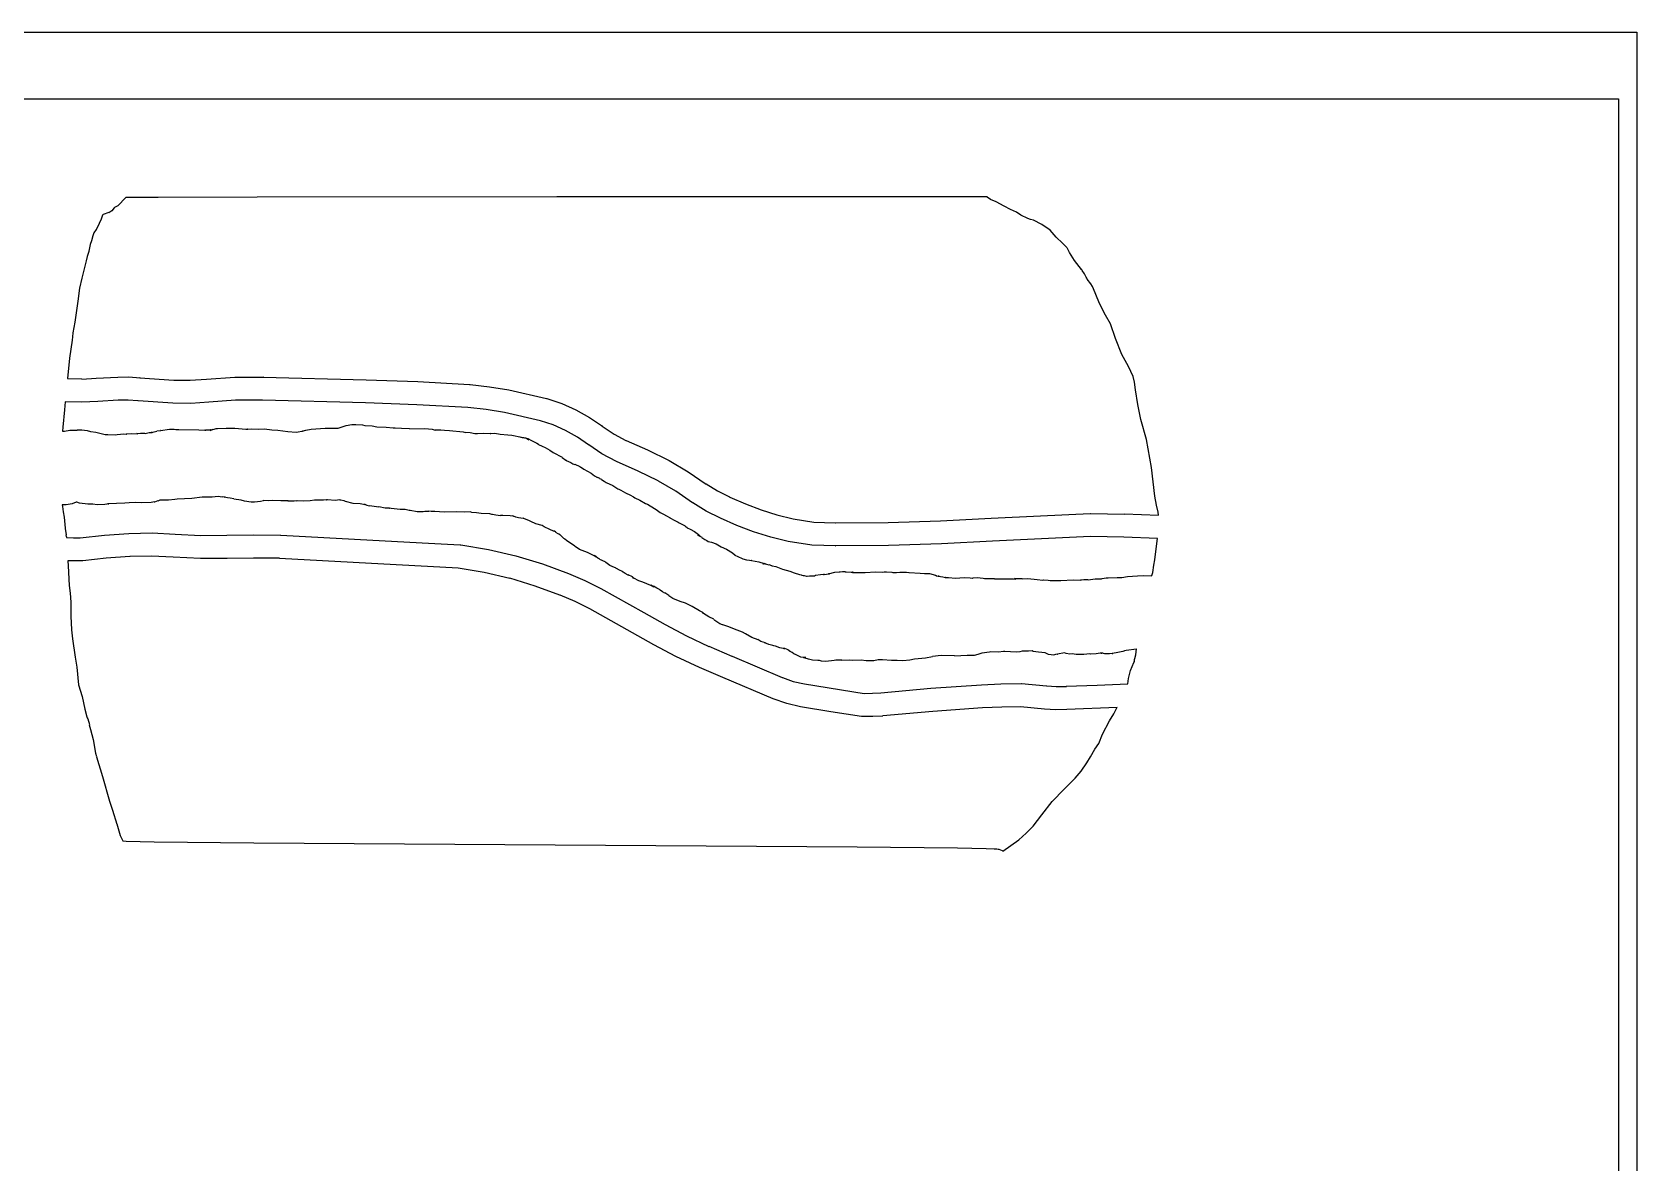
# Model space of a CAD drawing. Extents: x -1 to 598, y -1077 to 3722.
# Drawn here: x 224.8 to 558.3, y -842.5 to -607.6 of the extents above; entities that cross this region are included whole.
import ezdxf

# ---------------------------------------------------------------- set-up
doc = ezdxf.new("R2010")
doc.units = 0

msp = doc.modelspace()

# ---------------------------------------------------------------- linework, layer by layer
at = {"layer": 'Calque_1'}
for p, q in [((174.62, -607.563), (558.274, -607.563)), ((558.274, -607.563), (558.274, -1077.4)), ((179.11, -621.424), (554.454, -621.424)), ((554.454, -621.424), (554.454, -1061.42)), ((244.331, -641.903), (242.68265, -643.67571)), ((245.275, -641.903), (244.331, -641.903)), ((251.043, -641.903), (245.275, -641.903)), ((271.586, -641.874), (251.0438, -641.900458)), ((333.858, -641.792), (271.5857, -641.844917)), ((396.114, -641.774), (333.8576, -641.800458)), ((416.635, -641.792), (396.1139, -641.765542)), ((422.385, -641.792), (416.63561, -641.765542)), ((423.289, -641.792), (422.385, -641.792)), ((423.964, -642.324), (423.289313, -641.821292)), ((425.118, -642.824), (423.96706, -642.321292)), ((426.8, -643.702), (425.11725, -642.828876)), ((239.211, -646.404), (238.761209, -647.303582)), ((239.484, -645.584), (239.208834, -646.404207)), ((239.587, -645.472), (239.483813, -645.577833)), ((240.817, -645.073), (239.58669, -645.469874)), ((241.399, -644.684), (240.816917, -645.080874)), ((241.913, -644.094), (241.402355, -644.676083)), ((241.923, -644.094), (241.8595, -644.120458)), ((241.86, -644.123), (241.912917, -644.096542)), ((241.979, -644.015), (241.923438, -644.094375)), ((242.68, -643.673), (241.978855, -644.016958)), ((428.1, -644.443), (426.8009, -643.728626)), ((429.37, -644.994), (428.1, -644.438376)), ((430.253, -645.584), (429.366647, -645.001917)), ((431.708, -646.293), (430.25279, -645.578626)), ((432.254, -646.483), (431.708959, -646.297792)), ((432.912, -646.613), (432.250543, -646.480709)), ((434.624, -647.534), (432.91215, -646.60796)), ((237.489, -649.894), (237.187375, -650.95233)), ((237.655, -649.282), (237.488313, -649.890541)), ((238.137, -648.594), (237.655459, -649.281916)), ((238.761, -647.303), (238.136584, -648.62592)), ((436.336, -648.724), (434.62415, -647.53338)), ((437.585, -650.153), (436.33881, -648.72425)), ((438.947, -651.404), (437.5844, -650.16046)), ((236.631, -653.124), (236.28175, -654.15587)), ((236.928, -651.693), (236.631667, -653.09529)), ((237.187, -650.955), (236.927709, -651.695832)), ((439.866, -652.322), (438.945251, -651.39596)), ((440.403, -653.354), (439.868542, -652.34858)), ((441.424, -655.024), (440.40271, -653.35713)), ((236.1, -655.053), (235.213647, -658.67779)), ((236.282, -654.153), (236.099438, -655.052582)), ((442.908, -656.852), (441.42104, -655.02638)), ((442.887, -656.823), (442.908167, -656.849458)), ((443.025, -657.064), (442.887417, -656.825875)), ((235.213, -658.672), (234.697063, -660.73575)), ((443.477, -657.805), (443.024563, -657.064168)), ((443.855, -658.463), (443.476646, -657.801543)), ((443.985, -658.672), (443.855354, -658.460334)), ((444.088, -658.863), (443.984813, -658.70425)), ((444.808, -659.892), (444.088334, -658.86013)), ((445.168, -660.392), (444.808167, -659.889292)), ((234.335, -663.443), (233.705292, -667.80862)), ((234.697, -660.744), (234.337167, -663.44275)), ((445.258, -660.525), (445.168042, -660.392708)), ((446.615, -663.914), (445.25769, -660.52734)), ((447.893, -666.374), (446.61506, -663.91338)), ((448.875, -668.145), (447.893397, -666.37229)), ((233.327, -670.052), (233.271438, -670.898666)), ((233.705, -667.803), (233.326646, -670.05196)), ((449.944, -671.214), (448.87508, -668.14484)), ((233.144, -671.534), (232.638646, -675.31754)), ((233.271, -670.904), (233.144, -671.538999)), ((451.272, -674.553), (449.94644, -671.21925)), ((232.639, -675.323), (232.236834, -679.52987)), ((452.626, -677.064), (451.27134, -674.55046)), ((232.234, -679.524), (235.1497, -679.629833)), ((235.15, -679.633), (238.1345, -679.47425)), ((238.137, -679.474), (238.169, -679.474)), ((238.169, -679.474), (242.62722, -679.235875)), ((242.627, -679.233), (244.94475, -679.206542)), ((244.945, -679.204), (247.31566, -679.36275)), ((247.228, -679.363), (254.27914, -679.839249)), ((247.315, -679.363), (247.228, -679.363)), ((254.279, -679.844), (257.7027, -679.870458)), ((257.703, -679.873), (261.04997, -679.687792)), ((261.05, -679.683), (261.087, -679.683)), ((261.087, -679.683), (266.95015, -679.259667)), ((266.95, -679.262), (272.908, -679.262)), ((272.856, -679.262), (294.274, -679.791166)), ((272.908, -679.262), (272.856, -679.262)), ((294.273, -679.794), (305.0098, -680.164416)), ((305.01, -680.165), (315.7547, -680.747083)), ((453.627, -679.104), (452.62423, -677.06671)), ((453.915, -680.294), (453.62925, -679.10338)), ((315.755, -680.744), (315.834, -680.744)), ((315.834, -680.744), (319.86889, -681.246708)), ((319.869, -681.244), (323.8642, -681.905457)), ((323.864, -681.903), (331.73799, -683.64925)), ((454.113, -681.884), (453.914563, -680.2965)), ((454.576, -684.893), (454.11298, -681.87675)), ((231.546, -686.062), (231.268188, -689.63387)), ((231.546, -686.033), (231.546, -686.033)), ((231.546, -686.033), (231.546, -686.062)), ((231.745, -684.363), (231.546563, -686.02987)), ((235.176, -684.443), (231.74436, -684.363625)), ((238.526, -684.284), (235.17638, -684.44275)), ((242.759, -684.054), (238.49392, -684.292125)), ((238.494, -684.284), (238.526, -684.284)), ((244.807, -684.054), (242.759, -684.054)), ((246.794, -684.154), (244.80698, -684.048167)), ((246.881, -684.184), (246.793688, -684.157542)), ((254.083, -684.654), (246.88105, -684.177751)), ((257.798, -684.713), (254.08325, -684.660083)), ((261.579, -684.443), (257.79811, -684.707583)), ((267.143, -684.054), (261.54443, -684.450875)), ((261.545, -684.443), (261.579, -684.443)), ((272.676, -684.054), (267.143, -684.054)), ((272.729, -684.054), (272.676, -684.054)), ((294.109, -684.583), (272.728, -684.053834)), ((304.764, -684.972), (294.1092, -684.575126)), ((315.393, -685.533), (304.7647, -684.977376)), ((319.192, -685.983), (315.39259, -685.533209)), ((322.978, -686.612), (319.19182, -685.977001)), ((330.503, -688.314), (322.97826, -686.62067)), ((331.738, -683.654), (331.796208, -683.680458)), ((331.797, -683.683), (334.88733, -684.71487)), ((334.887, -684.713), (337.85298, -686.03591)), ((337.853, -686.033), (340.6761, -687.6205)), ((455.241, -688.073), (454.576897, -684.898)), ((231.268, -689.634), (231.183333, -690.480666)), ((234.192, -690.213), (235.19212, -690.186542)), ((235.192, -690.184), (236.31912, -690.34275)), ((251.535, -690.343), (253.40825, -690.0255)), ((253.406, -690.052), (254.348, -690.052)), ((254.348, -690.052), (254.718416, -690.131375)), ((254.718, -690.113), (255.350353, -690.139458)), ((255.351, -690.134), (259.51554, -690.186917)), ((261.076, -690.213), (261.501979, -690.186542)), ((261.502, -690.184), (261.994, -690.184)), ((261.994, -690.184), (261.902, -690.184)), ((261.902, -690.184), (261.952, -690.184)), ((262.209, -690.163), (261.93648, -690.295291)), ((261.952, -690.184), (262.340937, -690.104625)), ((261.984, -690.264), (263.07144, -689.920042)), ((262.341, -690.113), (262.208708, -690.165917)), ((263.071, -689.922), (263.396437, -689.895542)), ((263.397, -689.893), (265.19615, -689.866542)), ((265.193, -689.872), (266.98423, -689.819083)), ((266.984, -689.814), (269.23031, -690.052125)), ((269.231, -690.052), (269.657, -690.052)), ((269.572, -690.052), (269.664604, -690.025542)), ((269.657, -690.052), (269.572, -690.052)), ((269.667, -690.033), (270.391957, -690.006542)), ((270.392, -690.004), (271.80223, -690.083375)), ((271.8, -690.084), (273.06735, -689.978167)), ((273.067, -689.973), (274.15973, -690.105292)), ((274.16, -690.113), (274.638895, -690.218833)), ((281.69, -690.242), (282.84887, -690.030334)), ((282.849, -690.033), (285.74089, -689.847792)), ((285.741, -689.872), (287.119, -689.872)), ((287.119, -689.872), (287.343896, -689.819083)), ((287.344, -689.814), (287.482, -689.814)), ((287.482, -689.814), (287.778, -689.814)), ((287.778, -689.814), (288.442, -689.814)), ((288.442, -689.814), (289.49239, -689.522959)), ((289.492, -689.523), (290.132291, -689.284875)), ((290.133, -689.293), (291.27071, -689.107792)), ((291.27, -689.102), (292.107, -689.102)), ((292.107, -689.102), (293.48283, -689.154917)), ((293.485, -689.152), (294.006229, -689.257833)), ((294.006, -689.293), (295.51677, -689.372375)), ((295.514, -689.364), (296.490311, -689.575666)), ((296.491, -689.584), (298.43569, -689.636917)), ((298.435, -689.634), (299.88227, -689.79275)), ((299.883, -689.764), (300.168, -689.764)), ((300.168, -689.764), (300.301, -689.764)), ((300.301, -689.764), (301.60804, -689.816917)), ((301.608, -689.814), (303.259, -689.919833)), ((303.259, -689.954), (306.45781, -689.901083)), ((306.458, -689.893), (307.95289, -690.078208)), ((307.952, -690.084), (308.616103, -690.24275)), ((333.143, -689.184), (330.50246, -688.310876)), ((335.694, -690.343), (333.14342, -689.17883)), ((340.676, -687.623), (343.343, -689.44862)), ((343.343, -689.443), (343.308604, -689.416542)), ((343.309, -689.422), (345.75904, -691.08887)), ((456.391, -692.174), (455.24006, -688.07296)), ((231.184, -690.483), (231.609979, -690.456542)), ((231.612, -690.454), (232.69679, -690.242334)), ((232.697, -690.242), (234.192, -690.242)), ((236.319, -690.343), (236.953999, -690.528208)), ((236.954, -690.534), (237.068, -690.534)), ((237.068, -690.534), (238.07606, -690.69275)), ((238.076, -690.692), (240.02069, -691.168249)), ((240.023, -691.163), (240.113, -691.163)), ((240.113, -691.163), (240.6, -691.163)), ((240.6, -691.163), (242.26423, -691.215917)), ((242.264, -691.243), (242.48625, -691.190083)), ((242.489, -691.192), (243.89394, -691.03325)), ((243.894, -691.034), (244.513124, -691.060458)), ((244.426, -691.063), (244.550354, -691.010083)), ((244.513, -691.063), (244.426, -691.063)), ((244.55, -691.004), (245.436353, -690.924625)), ((245.439, -690.933), (246.82806, -691.012375)), ((246.643, -690.983), (247.36002, -690.903625)), ((246.831, -691.004), (246.643146, -690.977542)), ((247.36, -690.904), (248.17, -690.904)), ((248.17, -690.904), (248.318166, -690.930458)), ((248.318, -690.933), (249.196416, -690.77425)), ((249.199, -690.774), (249.59852, -690.721083)), ((249.599, -690.713), (249.805, -690.713)), ((249.62, -690.713), (249.918979, -690.686542)), ((249.816, -690.713), (249.62, -690.713)), ((249.805, -690.713), (249.816, -690.713)), ((249.919, -690.692), (250.210041, -690.639083)), ((250.13, -690.663), (250.185562, -690.610083)), ((250.21, -690.634), (250.130625, -690.660458)), ((250.186, -690.613), (250.794541, -690.45425)), ((250.795, -690.422), (251.514666, -690.316167)), ((251.514, -690.325), (251.612, -690.325)), ((251.612, -690.325), (251.532625, -690.351458)), ((259.515, -690.213), (260.85114, -690.265917)), ((260.732, -690.264), (260.919854, -690.237542)), ((260.851, -690.264), (260.732, -690.264)), ((260.92, -690.242), (261.076104, -690.215542)), ((261.936, -690.293), (261.877792, -690.345917)), ((261.878, -690.343), (261.983833, -690.263625)), ((274.639, -690.213), (275.93546, -690.292375)), ((275.935, -690.293), (277.98816, -690.557583)), ((277.988, -690.563), (279.7025, -690.668833)), ((279.703, -690.663), (280.126333, -690.583625)), ((280.126, -690.584), (280.887999, -690.451709)), ((280.888, -690.454), (280.999, -690.454)), ((280.999, -690.454), (280.932854, -690.480458)), ((280.936, -690.483), (281.692707, -690.244875)), ((308.617, -690.213), (309.736, -690.213)), ((309.736, -690.213), (310.527103, -690.292375)), ((310.527, -690.293), (311.59062, -690.319458)), ((311.59, -690.325), (314.3787, -690.616041)), ((314.379, -690.613), (314.871124, -690.718833)), ((314.871, -690.692), (315.831436, -690.744917)), ((315.834, -690.743), (316.83942, -690.981125)), ((316.84, -690.983), (317.369166, -690.956542)), ((317.366, -690.933), (318.68627, -690.906542)), ((318.687, -690.904), (320.05489, -690.930458)), ((320.049, -690.933), (320.14425, -690.906542)), ((320.054, -690.933), (320.049, -690.933)), ((320.144, -690.933), (320.964207, -690.906542)), ((320.965, -690.872), (322.06302, -691.057208)), ((322.063, -691.063), (323.66373, -691.22175)), ((323.663, -691.224), (324.554645, -691.276917)), ((324.555, -691.274), (326.54731, -691.723791)), ((326.547, -691.753), (326.385604, -691.700083)), ((326.386, -691.692), (326.473312, -691.718458)), ((326.473, -691.724), (326.703187, -691.750458)), ((326.703, -691.753), (326.97552, -691.805917)), ((326.976, -691.804), (327.142687, -691.830458)), ((327.143, -691.833), (327.309687, -691.885917)), ((327.309, -691.883), (327.45, -691.883)), ((327.45, -691.883), (328.077062, -692.253416)), ((327.801, -692.044), (327.811583, -692.017542)), ((328.077, -692.253), (327.801834, -692.041334)), ((327.812, -692.013), (328.616332, -692.409874)), ((328.616, -692.412), (329.70079, -692.941166)), ((329.701, -692.944), (330.031729, -693.182125)), ((330.032, -693.174), (330.066396, -693.200458)), ((330.066, -693.203), (330.822707, -693.599875)), ((338.141, -691.724), (335.69361, -690.34817)), ((340.47, -693.314), (338.14167, -691.7265)), ((340.501, -693.333), (340.46925, -693.306542)), ((343.237, -695.164), (340.50121, -693.33838)), ((345.759, -691.084), (348.22491, -692.38046)), ((348.225, -692.412), (348.285854, -692.438458)), ((348.285, -692.412), (352.67443, -694.36991)), ((457.421, -698.024), (456.39177, -692.17672)), ((330.823, -693.603), (331.447416, -693.867583)), ((331.447, -693.862), (332.43654, -694.417624)), ((332.437, -694.423), (333.09052, -694.899249)), ((333.09, -694.894), (334.95002, -695.89942)), ((334.95, -695.934), (335.725228, -696.463166)), ((335.726, -696.463), (335.847708, -696.568833)), ((335.792, -696.534), (336.747145, -696.957333)), ((335.847, -696.563), (335.792, -696.563)), ((346.293, -696.772), (343.23707, -695.15804)), ((350.749, -698.783), (346.29342, -696.79863)), ((352.675, -694.373), (357.21789, -696.5955)), ((357.218, -696.592), (361.16822, -698.89387)), ((336.747, -696.963), (337.204729, -697.254041)), ((337.205, -697.254), (337.599229, -697.359833)), ((337.599, -697.354), (338.62294, -697.803791)), ((338.623, -697.804), (338.866416, -697.936291)), ((338.866, -697.945), (339.1835, -698.130208)), ((339.181, -698.124), (339.48527, -698.388583)), ((339.485, -698.394), (341.02487, -699.214207)), ((341.025, -699.214), (341.681166, -699.716708)), ((341.681, -699.715), (342.350395, -700.058958)), ((342.348, -700.053), (342.71577, -700.264666)), ((354.929, -700.794), (350.74859, -698.78317)), ((361.168, -698.894), (364.90656, -701.46046)), ((458.143, -703.974), (457.420688, -698.02088)), ((342.716, -700.273), (343.128749, -700.458208)), ((343.126, -700.484), (343.700145, -700.854416)), ((343.756, -700.903), (343.673979, -700.876542)), ((343.674, -700.873), (344.110562, -701.137583)), ((343.7, -700.852), (343.755562, -700.904917)), ((344.11, -701.143), (345.53346, -701.777999)), ((345.534, -701.773), (346.56852, -702.460916)), ((346.568, -702.464), (346.779666, -702.543375)), ((346.78, -702.543), (347.150416, -702.70175)), ((347.15, -702.733), (348.17129, -703.288624)), ((348.172, -703.284), (348.269896, -703.336917)), ((348.272, -703.334), (349.041937, -703.677958)), ((354.964, -700.823), (354.929604, -700.796542)), ((358.58, -702.942), (354.9605, -700.82534)), ((362.065, -705.324), (358.58044, -702.94275)), ((364.872, -701.403), (367.23737, -702.88466)), ((364.907, -701.463), (364.872604, -701.436542)), ((367.238, -702.884), (369.77271, -704.12754)), ((231.128, -705.744), (231.146521, -706.140874)), ((231.959, -705.774), (231.128209, -705.747542)), ((231.147, -706.144), (231.313687, -707.25525)), ((233.176, -705.533), (231.95892, -705.771125)), ((233.98, -705.244), (233.175668, -705.535041)), ((234.144, -705.213), (233.979959, -705.239458)), ((234.681, -705.424), (234.143897, -705.212334)), ((236.433, -705.644), (234.68146, -705.432334)), ((237.438, -705.612), (236.433, -705.612)), ((238.372, -705.744), (237.438022, -705.611709)), ((239.933, -705.723), (238.37196, -705.749458)), ((240.78, -705.564), (239.933334, -705.72275)), ((240.571, -705.533), (240.799, -705.533)), ((242.418, -705.504), (240.57121, -705.530458)), ((240.799, -705.533), (240.780479, -705.559458)), ((244.13, -705.403), (242.4155, -705.508833)), ((245.013, -705.374), (244.129293, -705.400458)), ((246.278, -705.273), (245.01065, -705.378833)), ((247.546, -705.353), (246.27865, -705.273625)), ((249.58, -705.273), (247.54536, -705.352375)), ((250.279, -705.133), (249.580501, -705.265291)), ((250.197, -705.194), (250.279021, -705.167542)), ((250.295, -705.194), (250.197, -705.194)), ((250.993, -704.974), (250.294501, -705.185666)), ((251.403, -704.824), (250.992896, -704.98275)), ((251.787, -704.795), (251.403, -704.795)), ((253.189, -704.824), (251.78671, -704.797542)), ((254.486, -704.683), (253.19219, -704.788833)), ((254.956, -704.583), (254.485042, -704.688833)), ((255.009, -704.583), (254.956, -704.583)), ((258.02, -704.474), (255.00905, -704.579833)), ((260.166, -704.183), (258.02023, -704.474041)), ((260.804, -704.212), (260.166355, -704.185542)), ((262.235, -704.154), (260.80361, -704.206917)), ((263.534, -704.054), (262.2349, -704.159833)), ((264.331, -704.154), (263.534605, -704.048167)), ((264.987, -704.183), (264.330845, -704.130083)), ((265.423, -704.313), (264.822397, -704.180709)), ((264.823, -704.183), (264.987, -704.183)), ((265.987, -704.392), (265.423438, -704.312625)), ((266.021, -704.374), (265.986604, -704.400458)), ((266.765, -704.554), (266.021522, -704.368792)), ((268.273, -704.824), (266.76488, -704.559417)), ((268.966, -705.004), (268.272793, -704.792334)), ((270.339, -705.194), (268.96581, -705.008792)), ((271.048, -705.213), (270.338918, -705.186542)), ((272.287, -705.083), (271.04875, -705.215291)), ((272.927, -704.924), (272.284063, -705.08275)), ((272.834, -704.903), (272.926604, -704.929458)), ((274.004, -704.924), (272.83454, -704.897542)), ((274.869, -704.842), (274.003814, -704.921375)), ((276.496, -704.953), (274.86881, -704.847167)), ((278.036, -704.924), (276.49613, -704.950458)), ((277.986, -704.924), (278.036, -704.924)), ((278.182, -705.004), (277.986209, -704.924625)), ((279.319, -705.033), (278.18129, -705.006542)), ((279.74, -704.974), (279.319313, -705.026917)), ((280.081, -704.924), (279.739688, -704.976917)), ((281.198, -705.004), (280.08146, -704.924625)), ((282.621, -704.924), (281.19754, -705.003375)), ((283.534, -704.824), (282.621189, -704.956291)), ((285.378, -704.824), (283.534, -704.824)), ((286.077, -704.744), (285.375855, -704.823375)), ((286.241, -704.744), (286.013, -704.744)), ((286.013, -704.744), (286.077, -704.744)), ((287.799, -704.842), (286.24061, -704.736167)), ((288.81, -704.763), (287.79929, -704.842375)), ((289.027, -704.824), (288.807396, -704.771083)), ((289.641, -704.924), (289.027167, -704.818167)), ((289.654, -704.953), (289.640771, -704.926542)), ((289.794, -705.004), (289.653771, -704.951083)), ((289.844, -705.033), (289.793729, -705.006542)), ((289.794, -705.033), (289.844, -705.033)), ((289.937, -705.083), (289.794125, -705.030083)), ((289.948, -705.083), (289.937, -705.083)), ((291.548, -705.504), (289.94727, -705.080667)), ((293.009, -705.564), (291.54586, -705.484625)), ((294.07, -705.744), (293.00902, -705.558792)), ((294.451, -705.903), (293.884792, -705.664875)), ((293.885, -705.662), (293.998771, -705.714917)), ((293.998, -705.723), (294.069437, -705.775917)), ((294.922, -706.014), (294.451042, -705.908167)), ((296.896, -706.223), (294.91956, -706.011334)), ((298.21, -706.432), (296.89502, -706.220334)), ((299.102, -706.464), (298.210355, -706.437542)), ((299.48, -706.562), (299.009042, -706.482625)), ((299.01, -706.483), (299.102, -706.483)), ((301.303, -706.723), (299.48002, -706.56425)), ((302.351, -706.723), (301.303, -706.723)), ((302.605, -706.834), (302.351, -706.754625)), ((303.195, -706.932), (302.60498, -706.799709)), ((349.04, -703.683), (349.809937, -704.106333)), ((349.809, -704.104), (350.063, -704.289208)), ((350.063, -704.294), (351.10281, -704.823166)), ((351.103, -704.824), (352.28569, -705.511916)), ((352.283, -705.504), (352.534354, -705.583375)), ((352.535, -705.583), (352.683166, -705.662375)), ((352.683, -705.662), (353.27302, -705.9795)), ((353.273, -705.953), (354.49537, -706.720291)), ((354.495, -706.723), (355.368124, -707.384457)), ((362.099, -705.353), (362.064604, -705.326542)), ((364.904, -707.094), (362.09942, -705.34775)), ((369.772, -704.154), (369.830208, -704.180458)), ((369.83, -704.154), (373.03675, -705.55629)), ((373.037, -705.564), (376.29666, -706.80754)), ((376.297, -706.803), (379.60693, -707.86133)), ((458.476, -705.853), (458.142625, -703.97446)), ((458.81, -707.284), (458.476625, -705.85525)), ((231.313, -707.253), (231.487625, -708.33779)), ((231.488, -708.343), (231.697021, -710.64487)), ((303.412, -706.964), (303.195042, -706.937542)), ((304.833, -707.253), (303.41219, -706.961959)), ((306.082, -707.253), (304.833, -707.253)), ((306.428, -707.144), (306.081396, -707.249833)), ((307.145, -707.123), (306.42798, -707.175917)), ((307.259, -707.123), (307.145, -707.123)), ((307.794, -707.144), (307.259542, -707.117542)), ((308.349, -707.144), (307.794, -707.144)), ((308.516, -707.144), (308.349, -707.144)), ((310.469, -707.303), (308.51638, -707.14425)), ((313.114, -707.202), (310.46817, -707.281375)), ((314.771, -707.284), (313.11471, -707.204625)), ((315.842, -707.253), (314.77044, -707.279458)), ((316.207, -707.364), (315.841875, -707.258167)), ((317.197, -707.464), (316.20746, -707.358167)), ((318.179, -707.594), (317.197397, -707.461708)), ((319.972, -707.673), (318.17813, -707.593625)), ((319.957, -707.673), (319.972, -707.673)), ((320.383, -707.753), (319.957021, -707.673625)), ((320.533, -707.784), (320.382188, -707.757542)), ((321.171, -707.943), (320.533355, -707.78425)), ((322.153, -708.022), (321.171397, -707.942625)), ((322.65, -707.993), (322.152584, -708.019458)), ((324.163, -708.044), (322.64959, -707.991083)), ((324.896, -708.152), (324.163105, -708.072625)), ((324.756, -708.073), (324.721604, -708.046542)), ((324.722, -708.044), (324.809312, -708.096917)), ((325.381, -708.364), (324.756584, -708.072959)), ((324.809, -708.104), (324.896312, -708.156917)), ((325.912, -708.493), (325.380188, -708.360709)), ((326.881, -708.634), (325.912626, -708.501709)), ((327.016, -708.573), (326.881063, -708.625917)), ((328.182, -709.083), (327.01519, -708.580292)), ((328.492, -709.234), (328.182438, -709.07525)), ((329.516, -709.742), (328.49206, -709.239292)), ((330.804, -710.054), (329.51548, -709.7365)), ((331.246, -710.353), (330.804146, -710.061959)), ((355.368, -707.382), (356.016228, -707.725958)), ((356.017, -707.734), (356.667874, -708.025041)), ((356.667, -708.022), (357.405187, -708.498249)), ((357.334, -708.493), (358.37117, -709.048624)), ((357.464, -708.573), (357.334354, -708.520083)), ((357.406, -708.493), (357.464208, -708.572375)), ((358.371, -709.054), (359.080082, -709.345041)), ((359.08, -709.343), (359.291666, -709.528208)), ((359.292, -709.533), (359.712687, -709.69175)), ((359.713, -709.684), (360.535853, -710.160249)), ((360.536, -710.192), (360.922291, -710.483041)), ((367.851, -708.554), (364.90355, -707.09879)), ((371.251, -710.033), (367.84846, -708.55134)), ((374.736, -711.354), (371.25144, -710.03108)), ((379.607, -707.864), (382.95927, -708.710666)), ((382.959, -708.713), (387.30081, -709.374457)), ((387.301, -709.374), (391.68514, -709.506291)), ((391.688, -709.504), (391.735, -709.504)), ((391.735, -709.504), (402.6993, -709.424625)), ((402.7, -709.422), (413.5955, -709.1045)), ((413.595, -709.102), (413.606, -709.102)), ((413.606, -709.102), (424.1285, -708.546376)), ((424.128, -708.554), (424.139, -708.554)), ((424.139, -708.554), (434.381, -708.024834)), ((434.381, -708.022), (444.6627, -707.572209)), ((444.662, -707.573), (444.726, -707.573)), ((444.726, -707.573), (451.8327, -707.678833)), ((451.833, -707.673), (458.87355, -707.937583)), ((458.871, -707.943), (458.810146, -707.281543)), ((458.871, -707.943), (458.871, -707.943)), ((231.694, -710.644), (231.715167, -710.776291)), ((231.716, -710.774), (231.843, -711.514832)), ((231.843, -711.544), (231.895917, -712.020249)), ((231.895, -712.012), (231.879125, -712.038458)), ((231.88, -712.044), (232.001708, -712.520249)), ((232.001, -712.523), (233.45091, -712.655291)), ((233.451, -712.653), (234.84535, -712.626542)), ((234.846, -712.624), (239.86514, -712.041917)), ((239.865, -712.044), (244.91854, -711.700042)), ((244.918, -711.703), (249.78897, -711.597167)), ((249.789, -711.594), (254.56208, -711.832125)), ((254.562, -711.832), (254.605, -711.832)), ((254.605, -711.832), (259.92312, -712.123041)), ((259.92, -712.124), (265.33865, -712.097542)), ((265.341, -712.094), (270.85491, -712.014625)), ((270.855, -712.012), (276.46416, -712.064917)), ((276.464, -712.073), (276.533, -712.073)), ((276.533, -712.073), (300.7556, -713.42237)), ((300.756, -713.423), (300.785, -713.423)), ((300.785, -713.423), (307.23289, -713.714041)), ((332.387, -710.904), (331.24665, -710.348376)), ((333.212, -711.224), (332.386501, -710.9065)), ((333.358, -711.224), (333.212, -711.224)), ((333.675, -711.483), (333.3575, -711.218417)), ((334.612, -712.073), (333.678022, -711.517376)), ((334.622, -712.073), (334.375938, -711.808417)), ((334.376, -711.803), (334.611479, -712.067583)), ((334.71, -712.124), (334.622688, -712.097542)), ((335.019, -712.494), (334.627417, -712.097126)), ((334.628, -712.094), (334.710021, -712.120458)), ((335.308, -712.732), (335.019605, -712.493875)), ((335.474, -712.864), (335.307313, -712.731709)), ((335.601, -712.944), (335.474, -712.864625)), ((335.538, -712.912), (335.6015, -712.938458)), ((335.869, -713.203), (335.538271, -712.911959)), ((336.956, -713.944), (335.86856, -713.203168)), ((360.922, -710.483), (360.901, -710.483)), ((360.901, -710.483), (360.975083, -710.535917)), ((360.975, -710.533), (361.551791, -710.797583)), ((361.552, -710.803), (362.45952, -711.332166)), ((362.459, -711.324), (363.295082, -711.958999)), ((363.562, -712.224), (363.154542, -712.038792)), ((363.155, -712.044), (364.025478, -712.493791)), ((363.295, -711.962), (363.63102, -712.2795)), ((363.631, -712.282), (363.562208, -712.229083)), ((364.026, -712.523), (364.613374, -712.972791)), ((364.65, -713.044), (364.607667, -712.991083)), ((364.608, -712.994), (365.044562, -713.205666)), ((364.613, -712.973), (364.650042, -713.025917)), ((365.044, -713.203), (365.345625, -713.388208)), ((365.346, -713.394), (365.973062, -713.526291)), ((365.973, -713.523), (366.99164, -713.893416)), ((378.302, -712.494), (374.73542, -711.35629)), ((381.946, -713.423), (378.30269, -712.49696)), ((381.956, -713.423), (381.946, -713.423)), ((386.862, -714.163), (381.95928, -713.422168)), ((424.369, -713.343), (413.8148, -713.898624)), ((424.38, -713.343), (424.369, -713.343)), ((434.592, -712.814), (424.3791, -713.343166)), ((444.774, -712.383), (434.5928, -712.806333)), ((451.706, -712.462), (444.77393, -712.382625)), ((458.693, -712.732), (451.70536, -712.467417)), ((458.148, -717.153), (458.695687, -712.73446)), ((458.696, -712.732), (458.691, -712.732)), ((240.256, -716.833), (235.37444, -717.415083)), ((245.146, -716.484), (240.25651, -716.827958)), ((245.22, -716.484), (245.146, -716.484)), ((249.657, -716.404), (245.21994, -716.483375)), ((254.184, -716.643), (249.65698, -716.404875)), ((259.809, -716.934), (254.14163, -716.642959)), ((254.142, -716.643), (254.184, -716.643)), ((270.879, -716.854), (265.3889, -716.933375)), ((276.269, -716.883), (270.87944, -716.856542)), ((307.233, -713.714), (313.81583, -714.110874)), ((313.816, -714.103), (313.916, -714.103)), ((313.916, -714.103), (319.66539, -715.02904)), ((319.666, -715.034), (325.32543, -716.38337)), ((325.325, -716.383), (330.8786, -718.04987)), ((337.53, -714.264), (336.955855, -713.9465)), ((337.686, -714.454), (337.532542, -714.268792)), ((338.567, -715.034), (337.685939, -714.451917)), ((339.689, -715.484), (338.56717, -715.034209)), ((340.258, -715.664), (339.689147, -715.478792)), ((341.75, -716.434), (340.25775, -715.666709)), ((342.369, -716.854), (341.699605, -716.271917)), ((341.7, -716.272), (342.001625, -716.563041)), ((342.073, -716.624), (341.750209, -716.46525)), ((341.967, -716.542), (342.072833, -716.621375)), ((342.052, -716.592), (341.967333, -716.539083)), ((342.002, -716.563), (342.052271, -716.589458)), ((342.817, -717.092), (342.369855, -716.853875)), ((366.991, -713.894), (368.00964, -714.502541)), ((368.01, -714.502), (369.13712, -715.004708)), ((369.137, -715.002), (370.39112, -715.769291)), ((370.391, -715.772), (370.909583, -716.248249)), ((370.907, -716.254), (370.981083, -716.280458)), ((370.981, -716.272), (371.346125, -716.43075)), ((371.349, -716.434), (372.48142, -716.963166)), ((391.823, -714.314), (386.86207, -714.15525)), ((391.772, -714.314), (391.823, -714.314)), ((402.758, -714.214), (391.7725, -714.319833)), ((413.804, -713.894), (402.7577, -714.2115)), ((413.815, -713.894), (413.804, -713.894)), ((413.804, -713.894), (413.804, -713.894)), ((235.24, -717.413), (232.29, -717.413)), ((232.29, -717.413), (232.342917, -718.44487)), ((232.343, -718.444), (232.522916, -722.54504)), ((235.375, -717.413), (235.242, -717.413)), ((265.389, -716.934), (259.809, -716.934)), ((300.491, -718.264), (276.2684, -716.88817)), ((300.502, -718.264), (300.491, -718.264)), ((300.52, -718.264), (300.502, -718.264)), ((307.011, -718.553), (300.52342, -718.261959)), ((313.355, -718.894), (307.0103, -718.550042)), ((318.758, -719.794), (313.35522, -718.894418)), ((324.095, -721.043), (318.75836, -719.79946)), ((330.879, -718.053), (336.31353, -720.06383)), ((336.313, -720.064), (339.70231, -721.51921)), ((343.893, -717.603), (342.81615, -717.100292)), ((344.036, -717.754), (343.893125, -717.59525)), ((344.912, -718.344), (344.03623, -717.761917)), ((345.841, -718.794), (344.912314, -718.344209)), ((346.052, -718.844), (345.840334, -718.791083)), ((346.007, -718.812), (346.051979, -718.838458)), ((346.158, -718.944), (346.007188, -718.811709)), ((347.045, -719.423), (346.158647, -718.946751)), ((347.357, -719.553), (347.044792, -719.447167)), ((347.518, -719.664), (347.356604, -719.558167)), ((347.42, -719.553), (347.586687, -719.658833)), ((347.434, -719.614), (347.420771, -719.561083)), ((348.069, -720.035), (347.434001, -719.611667)), ((347.587, -719.693), (347.518208, -719.666542)), ((348.717, -720.352), (348.066126, -720.0345)), ((372.482, -716.963), (373.259874, -717.174666)), ((373.259, -717.174), (373.336, -717.174)), ((373.336, -717.174), (373.888978, -717.253375)), ((373.889, -717.254), (374.362604, -717.359833)), ((374.363, -717.362), (374.289, -717.362)), ((374.289, -717.362), (375.81829, -717.626583)), ((375.818, -717.624), (376.97158, -717.967958)), ((376.704, -718.024), (376.823, -718.024)), ((376.972, -717.973), (376.704771, -718.025917)), ((376.823, -717.992), (377.092875, -718.018458)), ((377.093, -718.024), (377.230583, -718.050458)), ((377.167, -718.053), (377.116729, -718.026542)), ((377.117, -718.024), (377.429208, -718.076917)), ((377.231, -718.053), (377.167, -718.053)), ((377.429, -718.074), (377.89202, -718.206292)), ((377.892, -718.182), (378.127479, -718.261375)), ((378.128, -718.264), (378.268229, -718.316917)), ((378.271, -718.312), (378.437687, -718.364917)), ((378.437, -718.362), (378.638083, -718.388458)), ((378.638, -718.423), (379.378832, -718.608208)), ((379.379, -718.603), (380.78923, -719.158624)), ((380.789, -719.164), (382.29712, -719.560874)), ((382.298, -719.553), (383.163186, -719.923416)), ((383.163, -719.923), (384.28748, -720.2405)), ((388.666, -720.214), (389.435937, -720.187542)), ((389.391, -720.214), (389.867249, -720.161083)), ((389.436, -720.193), (389.475687, -720.219458)), ((389.867, -720.164), (390.385583, -720.084625)), ((390.341, -720.114), (391.60571, -719.743584)), ((390.5, -720.082), (390.34125, -720.108458)), ((390.386, -720.082), (390.5, -720.082)), ((391.606, -719.743), (392.510874, -719.716542)), ((392.511, -719.714), (392.709, -719.714)), ((392.709, -719.714), (393.198479, -719.634625)), ((393.198, -719.632), (393.788, -719.632)), ((393.788, -719.664), (393.957333, -719.716917)), ((393.958, -719.714), (395.05867, -719.740458)), ((395.058, -719.743), (395.436354, -719.769458)), ((395.437, -719.773), (395.283, -719.773)), ((395.283, -719.794), (397.948, -719.794)), ((397.948, -719.794), (400.06202, -719.688167)), ((400.062, -719.693), (401.57012, -719.772375)), ((401.572, -719.773), (401.58, -719.773)), ((401.58, -719.773), (401.62, -719.773)), ((401.62, -719.773), (401.871354, -719.720083)), ((401.871, -719.714), (402.341958, -719.687542)), ((402.342, -719.693), (403.46119, -719.745917)), ((403.462, -719.743), (403.671021, -719.822375)), ((403.671, -719.823), (404.459, -719.823)), ((404.459, -719.823), (405.146916, -719.743625)), ((405.147, -719.743), (406.496, -719.743)), ((406.496, -719.743), (407.006645, -719.822375)), ((407.007, -719.823), (407.0705, -719.849458)), ((407.071, -719.844), (409.34112, -719.976291)), ((409.343, -719.984), (410.271686, -720.010458)), ((410.272, -720.003), (411.28271, -720.029458)), ((411.28, -720.035), (412.56852, -720.378958)), ((457.508, -720.484), (457.687916, -719.796084)), ((457.688, -719.794), (457.886437, -718.31234)), ((457.886, -718.312), (458.147937, -717.17429)), ((232.522, -722.543), (232.725729, -724.10404)), ((329.357, -722.654), (324.09444, -721.04004)), ((334.525, -724.554), (329.35769, -722.649)), ((339.702, -721.514), (343.00135, -723.12796)), ((343.002, -723.133), (351.96078, -728.16008)), ((348.804, -720.373), (348.716688, -720.346542)), ((349.571, -720.744), (348.724334, -720.320667)), ((348.725, -720.323), (348.804375, -720.375917)), ((349.881, -721.043), (349.571438, -720.751959)), ((350.878, -721.564), (349.880522, -721.034834)), ((351.744, -721.834), (350.878814, -721.569417)), ((353.392, -722.543), (351.741, -721.828626)), ((354.043, -722.834), (353.392126, -722.542959)), ((353.929, -722.704), (353.460688, -722.439417)), ((353.461, -722.442), (354.043083, -722.838874)), ((354.673, -723.072), (353.929522, -722.701584)), ((355.202, -723.363), (354.672834, -723.071959)), ((355.342, -723.503), (355.201771, -723.370708)), ((355.858, -723.874), (355.342063, -723.503584)), ((384.287, -720.214), (384.723562, -720.346291)), ((384.724, -720.352), (384.745, -720.352)), ((384.745, -720.352), (384.795271, -720.404917)), ((384.864, -720.434), (384.752875, -720.354625)), ((384.756, -720.352), (385.023229, -720.457833)), ((384.795, -720.402), (384.863792, -720.428458)), ((385.02, -720.434), (385.229021, -720.460458)), ((385.227, -720.453), (385.724416, -720.585291)), ((385.724, -720.593), (385.883, -720.593)), ((385.883, -720.593), (386.390999, -720.540083)), ((386.391, -720.532), (386.72702, -720.505542)), ((386.727, -720.532), (386.986, -720.532)), ((386.989, -720.532), (387.095, -720.532)), ((387.092, -720.532), (387.4095, -720.505542)), ((387.409, -720.513), (387.602146, -720.407167)), ((387.603, -720.402), (388.66662, -720.216792)), ((389.476, -720.214), (389.282854, -720.240458)), ((389.285, -720.244), (389.390833, -720.217542)), ((412.569, -720.373), (412.764791, -720.505291)), ((412.764, -720.513), (412.679333, -720.539458)), ((412.68, -720.532), (413.312353, -720.584917)), ((413.09, -720.593), (414.066311, -720.725292)), ((413.309, -720.593), (413.09, -720.593)), ((414.066, -720.722), (414.37027, -720.801375)), ((414.37, -720.804), (414.602833, -720.856917)), ((414.603, -720.852), (414.556, -720.852)), ((414.556, -720.852), (415.254, -720.852)), ((415.254, -720.852), (416.73302, -721.01075)), ((416.733, -720.984), (418.511, -720.878167)), ((418.511, -720.884), (419.73602, -720.910458)), ((419.736, -720.902), (420.185791, -720.981375)), ((420.186, -720.984), (420.255, -720.984)), ((420.255, -720.984), (420.387291, -720.931083)), ((420.387, -720.934), (421.23102, -720.881083)), ((421.231, -720.884), (422.47189, -720.989833)), ((422.472, -720.984), (422.731291, -721.089833)), ((422.731, -721.093), (424.29733, -721.066542)), ((424.298, -721.043), (424.787479, -721.095917)), ((424.787, -721.114), (425.242, -721.114)), ((425.242, -721.114), (428.77154, -721.140458)), ((428.772, -721.143), (429.250895, -721.195917)), ((428.952, -721.093), (429.814541, -721.066542)), ((429.251, -721.193), (428.952021, -721.087167)), ((429.814, -721.064), (430.462228, -721.090458)), ((430.462, -721.093), (430.671021, -721.172375)), ((430.671, -721.172), (431.75579, -721.092625)), ((431.756, -721.064), (433.65571, -721.249208)), ((433.656, -721.254), (434.84398, -721.439208)), ((434.844, -721.434), (435.010687, -721.381083)), ((435.01, -721.384), (435.938686, -721.410458)), ((435.939, -721.413), (436.388791, -721.465917)), ((436.389, -721.463), (438.55858, -721.489458)), ((438.561, -721.484), (441.15921, -721.32525)), ((441.159, -721.334), (442.65125, -721.413375)), ((442.652, -721.413), (442.755187, -721.386542)), ((442.757, -721.384), (442.869, -721.384)), ((442.869, -721.352), (443.334666, -721.299083)), ((443.334, -721.305), (444.139, -721.305)), ((444.139, -721.305), (444.236896, -721.331458)), ((444.236, -721.334), (445.71502, -721.122334)), ((445.716, -721.114), (447.06008, -721.140458)), ((447.06, -721.114), (447.205521, -721.087542)), ((447.205, -721.093), (448.030499, -720.960709)), ((448.031, -720.963), (448.438458, -720.936542)), ((448.438, -720.934), (450.26891, -720.854625)), ((450.269, -720.852), (450.872249, -720.878458)), ((450.875, -720.884), (451.195, -720.884)), ((451.195, -720.884), (451.272, -720.884)), ((451.272, -720.884), (452.43087, -720.672334)), ((452.431, -720.664), (454.54502, -720.531708)), ((454.545, -720.532), (455.815, -720.426167)), ((455.812, -720.434), (457.45506, -720.486917)), ((457.455, -720.484), (457.508, -720.484)), ((232.726, -724.104), (232.890041, -725.98254)), ((232.89, -725.982), (232.924396, -728.97179)), ((334.546, -724.554), (334.525, -724.554)), ((337.684, -725.884), (334.54605, -724.56109)), ((340.745, -727.393), (337.68377, -725.88488)), ((356.294, -724.104), (355.857438, -723.865875)), ((357.117, -724.633), (356.288855, -724.077376)), ((356.289, -724.083), (356.294292, -724.109458)), ((357.982, -725.223), (357.116814, -724.667376)), ((359.509, -725.853), (357.98236, -725.218001)), ((360.583, -726.194), (359.50879, -725.850042)), ((360.851, -726.353), (360.586417, -726.19425)), ((362.015, -726.914), (360.85083, -726.358376)), ((232.922, -728.972), (233.009312, -731.6972)), ((349.566, -732.332), (340.7448, -727.3843)), ((351.961, -728.152), (356.36631, -730.63908)), ((363.48, -727.763), (362.01156, -726.916334)), ((364.216, -728.133), (363.480459, -727.762584)), ((364.364, -728.342), (364.215834, -728.130334)), ((365.43, -729.033), (364.36373, -728.345084)), ((366.491, -729.554), (365.43002, -729.024834)), ((366.695, -729.824), (366.491271, -729.559417)), ((367.764, -730.483), (366.69508, -729.821542)), ((233.009, -731.724), (233.268291, -733.57608)), ((354.035, -734.854), (349.56619, -732.34046)), ((356.366, -730.644), (360.78718, -732.97233)), ((360.787, -732.973), (365.4516, -735.16904)), ((360.787, -732.973), (360.787, -732.973)), ((368.312, -730.673), (367.764313, -730.487792)), ((368.394, -730.692), (368.311979, -730.665542)), ((369.598, -731.094), (368.39415, -730.697126)), ((370.794, -731.623), (369.59808, -731.093834)), ((372.476, -732.234), (370.79061, -731.625459)), ((373.037, -732.602), (372.47873, -732.231584)), ((374.402, -733.314), (373.03675, -732.599626)), ((375.694, -733.793), (374.40019, -733.316751)), ((233.269, -733.584), (233.784937, -737.44691)), ((358.617, -737.283), (354.03442, -734.84884)), ((365.452, -735.163), (370.25947, -737.22675)), ((375.606, -733.732), (375.693312, -733.784917)), ((375.81, -733.872), (375.606271, -733.739708)), ((375.868, -733.893), (375.809792, -733.866542)), ((376.286, -734.134), (375.867959, -733.895875)), ((377.191, -734.423), (376.286126, -734.131959)), ((377.114, -734.423), (377.218, -734.423)), ((377.935, -734.774), (377.114793, -734.430042)), ((377.218, -734.423), (377.191, -734.423)), ((378.49, -734.954), (377.934376, -734.768792)), ((378.72, -735.002), (378.489813, -734.949083)), ((378.961, -735.063), (378.720229, -735.010083)), ((379.276, -735.113), (378.961146, -735.060083)), ((380.192, -735.454), (379.276543, -735.110042)), ((380.927, -735.592), (380.191459, -735.459709)), ((381.237, -735.613), (380.927438, -735.586542)), ((381.046, -735.592), (381.237, -735.592)), ((381.218, -735.642), (381.046021, -735.589083)), ((381.901, -735.904), (381.218376, -735.639417)), ((382.247, -736.203), (381.903042, -735.938417)), ((382.642, -736.412), (382.245125, -736.173875)), ((382.634, -736.383), (382.641937, -736.409458)), ((382.734, -736.462), (382.636104, -736.382625)), ((383.115, -736.703), (382.734, -736.464875)), ((383.586, -736.944), (383.115042, -736.705875)), ((422.181, -736.574), (421.350209, -736.8915)), ((423.755, -736.412), (422.18073, -736.57075)), ((424.057, -736.333), (423.755375, -736.412375)), ((425.62, -736.354), (424.05896, -736.327542)), ((426.644, -736.253), (425.62006, -736.358833)), ((426.66, -736.253), (426.644, -736.253)), ((426.925, -736.253), (426.66, -736.253)), ((429.298, -736.383), (426.92469, -736.250708)), ((430.065, -736.304), (429.297709, -736.383375)), ((430.534, -736.203), (430.065688, -736.308833)), ((430.645, -736.203), (430.534, -736.203)), ((431.052, -736.203), (430.645, -736.203)), ((431.865, -736.203), (431.052, -736.203)), ((432.616, -736.124), (431.869876, -736.203375)), ((432.825, -736.224), (432.615979, -736.118167)), ((433.923, -736.412), (432.82498, -736.226792)), ((435.309, -736.513), (433.92259, -736.407167)), ((436.05, -736.883), (435.309168, -736.512584)), ((437.86, -736.804), (437.500167, -736.883375)), ((437.942, -736.783), (437.859979, -736.809458)), ((437.879, -736.804), (437.939854, -736.777542)), ((439.381, -736.513), (437.88081, -736.804041)), ((439.662, -736.624), (439.381542, -736.518167)), ((440.429, -736.783), (439.661709, -736.62425)), ((440.913, -736.724), (440.428813, -736.776917)), ((441.757, -736.862), (440.91298, -736.756167)), ((443.361, -736.833), (441.75763, -736.859458)), ((444.58, -736.703), (443.36027, -736.835292)), ((444.824, -736.783), (444.580584, -736.703625)), ((445.948, -736.754), (444.82352, -736.780458)), ((446.782, -736.592), (445.948564, -736.75075)), ((447.097, -736.574), (446.782146, -736.600458)), ((446.991, -736.592), (447.099479, -736.565542)), ((447.123, -736.592), (446.991, -736.592)), ((447.401, -736.592), (447.123, -736.592)), ((447.658, -736.703), (447.398709, -736.623625)), ((448.666, -736.754), (447.66058, -736.701083)), ((449.359, -736.674), (448.665793, -736.753375)), ((449.282, -736.653), (449.417, -736.653)), ((450.068, -736.545), (449.282188, -736.650833)), ((449.417, -736.653), (449.358792, -736.679458)), ((451.433, -736.253), (450.06775, -736.544041)), ((451.685, -736.174), (451.433646, -736.253375)), ((451.804, -736.124), (451.682292, -736.176917)), ((452.185, -736.044), (451.806646, -736.123375)), ((454.309, -735.724), (452.1844, -736.0415)), ((454.135, -736.963), (454.306979, -735.693)), ((454.307, -735.693), (454.309646, -735.719458)), ((233.785, -737.444), (234.136895, -739.48129)), ((234.136, -739.484), (234.482604, -743.13525)), ((358.628, -737.283), (358.617, -737.283)), ((363.507, -739.582), (358.62809, -737.28013)), ((368.375, -741.672), (363.50667, -739.58179)), ((370.259, -737.232), (370.27, -737.232)), ((370.27, -737.232), (380.7025, -741.62408)), ((384.139, -737.203), (383.586022, -736.938417)), ((384.57, -737.394), (384.13873, -737.208792)), ((385.354, -737.494), (384.570834, -737.388167)), ((385.142, -737.473), (385.2, -737.473)), ((385.338, -737.523), (385.142209, -737.470083)), ((385.2, -737.494), (385.555, -737.494)), ((385.449, -737.603), (385.337875, -737.523625)), ((385.605, -737.494), (385.354, -737.494)), ((386.147, -737.815), (385.448501, -737.603334)), ((385.555, -737.494), (385.605, -737.494)), ((387.007, -738.024), (386.147105, -737.812334)), ((388.118, -738.103), (387.00675, -738.023625)), ((388.462, -738.103), (388.118, -738.103)), ((388.888, -738.233), (388.464667, -738.100708)), ((389.775, -738.293), (388.888647, -738.240083)), ((391.508, -738.103), (389.77498, -738.288208)), ((391.841, -738.024), (391.507625, -738.103375)), ((393.116, -738.074), (391.84071, -738.021083)), ((394.59, -738.053), (393.11363, -738.079458)), ((394.638, -738.024), (394.590375, -738.050458)), ((395.26, -738.103), (394.63823, -738.023625)), ((397.125, -738.053), (395.25969, -738.105917)), ((398.151, -738.214), (397.12442, -738.05525)), ((399.702, -738.153), (398.15154, -738.179458)), ((400.641, -737.973), (399.70173, -738.158208)), ((401.509, -737.944), (400.641168, -737.970458)), ((403.433, -738.103), (401.50948, -737.94425)), ((404.581, -738.103), (403.433, -738.103)), ((405.74, -738.214), (404.58113, -738.108167)), ((407.182, -738.074), (405.74002, -738.206292)), ((408.169, -737.862), (407.182105, -738.073666)), ((410.473, -737.603), (408.16848, -737.867583)), ((411.918, -737.314), (410.47338, -737.605041)), ((413.743, -737.042), (411.91738, -737.306583)), ((416.527, -737.174), (413.74359, -737.041708)), ((419.151, -737.074), (416.52634, -737.179833)), ((419.564, -737.103), (419.151251, -737.076542)), ((420.58, -737.042), (419.564, -737.094917)), ((421.35, -736.883), (420.580063, -737.04175)), ((437.098, -737.023), (436.05025, -736.890708)), ((437.498, -736.883), (437.095834, -737.015292)), ((452.64, -741.884), (453.076562, -740.16421)), ((453.074, -740.164), (453.740749, -738.52359)), ((453.743, -738.502), (453.859417, -738.290334)), ((453.859, -738.312), (453.911917, -737.888667)), ((453.912, -737.894), (453.935812, -737.708792)), ((453.936, -737.703), (454.134437, -736.962168)), ((234.483, -743.133), (235.23177, -745.59362)), ((368.386, -741.672), (368.375, -741.672)), ((378.832, -746.064), (368.3863, -741.67192)), ((380.702, -741.625), (380.773437, -741.651458)), ((380.774, -741.654), (382.95416, -742.447749)), ((382.954, -742.442), (385.31408, -742.971166)), ((385.314, -742.942), (397.7097, -744.95283)), ((411.56, -743.873), (422.0745, -743.132168)), ((422.075, -743.133), (422.117, -743.133)), ((422.117, -743.133), (426.13602, -742.97425)), ((426.136, -742.974), (430.34552, -742.894625)), ((430.341, -742.895), (430.415, -742.895)), ((430.415, -742.895), (435.62993, -743.397708)), ((435.63, -743.392), (435.672, -743.392)), ((435.672, -743.392), (437.62727, -743.497833)), ((437.625, -743.503), (439.731, -743.503)), ((439.728, -743.474), (446.11503, -743.262334)), ((446.115, -743.262), (452.53643, -742.9445)), ((452.536, -742.942), (452.639187, -741.88367)), ((452.64, -741.884), (452.64, -741.884)), ((235.232, -745.593), (235.79027, -748.23883)), ((381.652, -747.072), (378.83155, -746.06658)), ((397.71, -744.953), (401.17868, -744.847167)), ((401.178, -744.852), (411.5602, -743.873043)), ((235.79, -748.234), (236.208041, -749.79504)), ((236.208, -749.803), (236.321771, -750.041125)), ((236.322, -750.033), (236.398729, -750.218208)), ((384.475, -747.702), (381.6519, -747.067001)), ((384.494, -747.702), (384.475, -747.702)), ((390.796, -748.763), (384.49363, -747.70467)), ((397.175, -749.742), (390.7959, -748.763043)), ((397.36, -749.774), (397.175, -749.774)), ((399.543, -749.774), (397.36, -749.774)), ((401.549, -749.644), (399.54346, -749.776291)), ((401.58, -749.644), (401.549, -749.644)), ((411.981, -748.684), (401.5776, -749.636499)), ((422.281, -747.943), (411.9808, -748.683832)), ((426.337, -747.784), (422.28094, -747.94275)), ((430.208, -747.702), (426.33715, -747.781375)), ((435.182, -748.213), (430.20784, -747.710292)), ((437.569, -748.342), (435.18246, -748.209708)), ((439.815, -748.313), (437.56869, -748.339458)), ((450.269, -747.863), (439.8153, -748.312791)), ((448.7, -750.644), (449.628686, -749.16234)), ((449.631, -749.162), (450.228958, -747.91846)), ((450.229, -747.924), (450.266042, -747.871083)), ((450.266, -747.863), (450.269, -747.863)), ((236.399, -750.223), (236.740312, -751.44008)), ((236.74, -751.443), (236.970187, -752.44842)), ((236.97, -752.443), (237.552083, -754.53321)), ((446.467, -755.354), (447.234291, -753.39609)), ((447.232, -753.393), (448.70044, -750.61488)), ((237.552, -754.534), (238.009729, -757.33858)), ((444.771, -758.103), (445.662645, -756.54196)), ((445.663, -756.544), (446.467332, -755.35338)), ((238.01, -757.343), (238.261354, -758.083832)), ((238.261, -758.103), (239.48867, -762.23049)), ((442.839, -761.093), (444.00317, -759.37321)), ((444.006, -759.373), (444.770645, -758.103)), ((239.489, -762.204), (240.92039, -767.31045)), ((439.265, -764.823), (441.56952, -762.54759)), ((441.57, -762.553), (442.84, -761.09779)), ((436.77, -767.424), (439.26502, -764.83109)), ((240.92, -767.313), (241.581457, -769.218)), ((241.582, -769.223), (242.428666, -772.0805)), ((432.825, -772.554), (434.65062, -770.17275)), ((434.651, -770.173), (436.77031, -767.42134)), ((242.428, -772.073), (243.171478, -774.45425)), ((431.383, -774.004), (432.82498, -772.54879)), ((243.172, -774.454), (243.706458, -775.59171)), ((243.706, -775.594), (244.399207, -775.620458)), ((244.4, -775.623), (250.2076, -775.755292)), ((250.207, -775.753), (270.8868, -775.991125)), ((270.887, -775.962), (333.5164, -776.411791)), ((333.516, -776.412), (396.2672, -776.835333)), ((396.268, -776.843), (417.1171, -777.054666)), ((426.528, -777.714), (429.84852, -775.33275)), ((429.848, -775.332), (431.38258, -774.00909)), ((417.117, -777.052), (423.07805, -777.157833)), ((423.078, -777.153), (424.74487, -777.232375)), ((424.742, -777.232), (425.276458, -777.258458)), ((425.276, -777.264), (425.54852, -777.290458)), ((425.549, -777.293), (425.724, -777.293)), ((425.724, -777.293), (426.369583, -777.557583)), ((426.369, -777.552), (426.52775, -777.71075))]:
    msp.add_line(p, q, dxfattribs=at)

doc.saveas('drawing.dxf')
